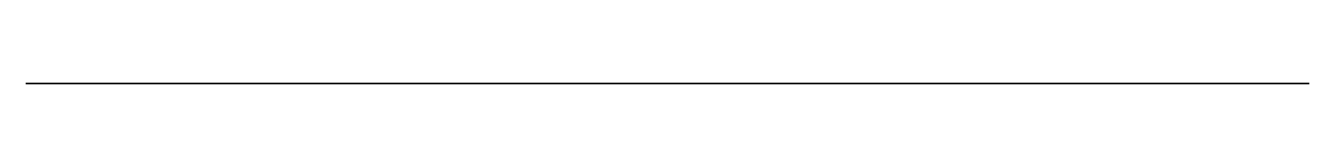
# Model space of a CAD drawing. Header units: millimetres. Extents: x 85 to 103.3, y 0 to 0.
import ezdxf

# ---------------------------------------------------------------- set-up
doc = ezdxf.new("R2010")
doc.units = ezdxf.units.MM
doc.layers.get('0').update_dxf_attribs({"color": 194, "true_color": 0x551cb1})

msp = doc.modelspace()

# ---------------------------------------------------------------- linework, layer by layer
at = {"color": 121, "true_color": 0xa6e5e5}
msp.add_polyline3d([(99.491, 0, -14.665), (99.671, 0, -14.167), (99.833, 0, -13.66), (99.975, 0, -13.145), (100.1, 0, -12.624), (100.296, 0, -11.569), (100.423, 0, -10.51), (100.461, 0, -9.974), (100.48, 0, -9.437), (100.48, 0, -8.902), (100.46, 0, -8.367), (100.422, 0, -7.835), (100.365, 0, -7.304), (100.289, 0, -6.777), (100.194, 0, -6.252), (100.081, 0, -5.731), (99.95, 0, -5.214), (99.8, 0, -4.702), (99.632, 0, -4.195), (99.445, 0, -3.694), (99.241, 0, -3.199), (99.019, 0, -2.711), (98.779, 0, -2.23), (98.522, 0, -1.757), (98.248, 0, -1.296), (97.959, 0, -0.845), (97.655, 0, -0.405), (97.336, 0, 0.023), (97.001, 0, 0.439), (96.653, 0, 0.843), (96.291, 0, 1.233), (95.915, 0, 1.611), (95.525, 0, 1.976), (95.123, 0, 2.326), (94.708, 0, 2.662), (94.281, 0, 2.984), (93.842, 0, 3.291), (93.392, 0, 3.582), (92.93, 0, 3.858), (92.93, 0, 8.62), (92.58, 0, 8.91), (92.241, 0, 9.214), (91.913, 0, 9.529), (91.598, 0, 9.856), (91.295, 0, 10.194), (91.004, 0, 10.544), (90.726, 0, 10.904), (90.462, 0, 11.275), (90.211, 0, 11.655), (89.975, 0, 12.043), (89.754, 0, 12.44), (89.547, 0, 12.845), (89.356, 0, 13.257), (89.179, 0, 13.676), (89.018, 0, 14.101), (88.873, 0, 14.533), (88.744, 0, 14.969), (88.631, 0, 15.41), (88.535, 0, 15.854), (88.455, 0, 16.301), (88.391, 0, 16.751), (88.345, 0, 17.203), (88.314, 0, 17.657), (88.301, 0, 18.112), (84.979, 0, 18.112), (84.979, 0, -15.461), (85.964, 0, -16.244), (85.964, 0, -78.901), (84.979, 0, -79.779), (84.979, 0, -111.902), (103.31, 0, -111.902), (103.31, 0, -31.269), (98.77, 0, -26.07), (97.762, 0, -24.9), (97.525, 0, -24.599), (97.3, 0, -24.293), (97.091, 0, -23.98), (96.901, 0, -23.659), (96.784, 0, -23.433), (96.678, 0, -23.202), (96.585, 0, -22.964), (96.503, 0, -22.722), (96.435, 0, -22.476), (96.379, 0, -22.227), (96.336, 0, -21.976), (96.307, 0, -21.724), (96.296, 0, -21.534), (96.296, 0, -21.345), (96.306, 0, -21.156), (96.327, 0, -20.968), (96.356, 0, -20.781), (96.395, 0, -20.594), (96.442, 0, -20.407), (96.498, 0, -20.221), (96.628, 0, -19.85), (96.778, 0, -19.488), (96.945, 0, -19.134), (97.127, 0, -18.786), (97.524, 0, -18.105), (97.947, 0, -17.434), (98.792, 0, -16.086), (99.17, 0, -15.389), (99.339, 0, -15.031)], close=True, dxfattribs=at)

doc.saveas('drawing.dxf')
